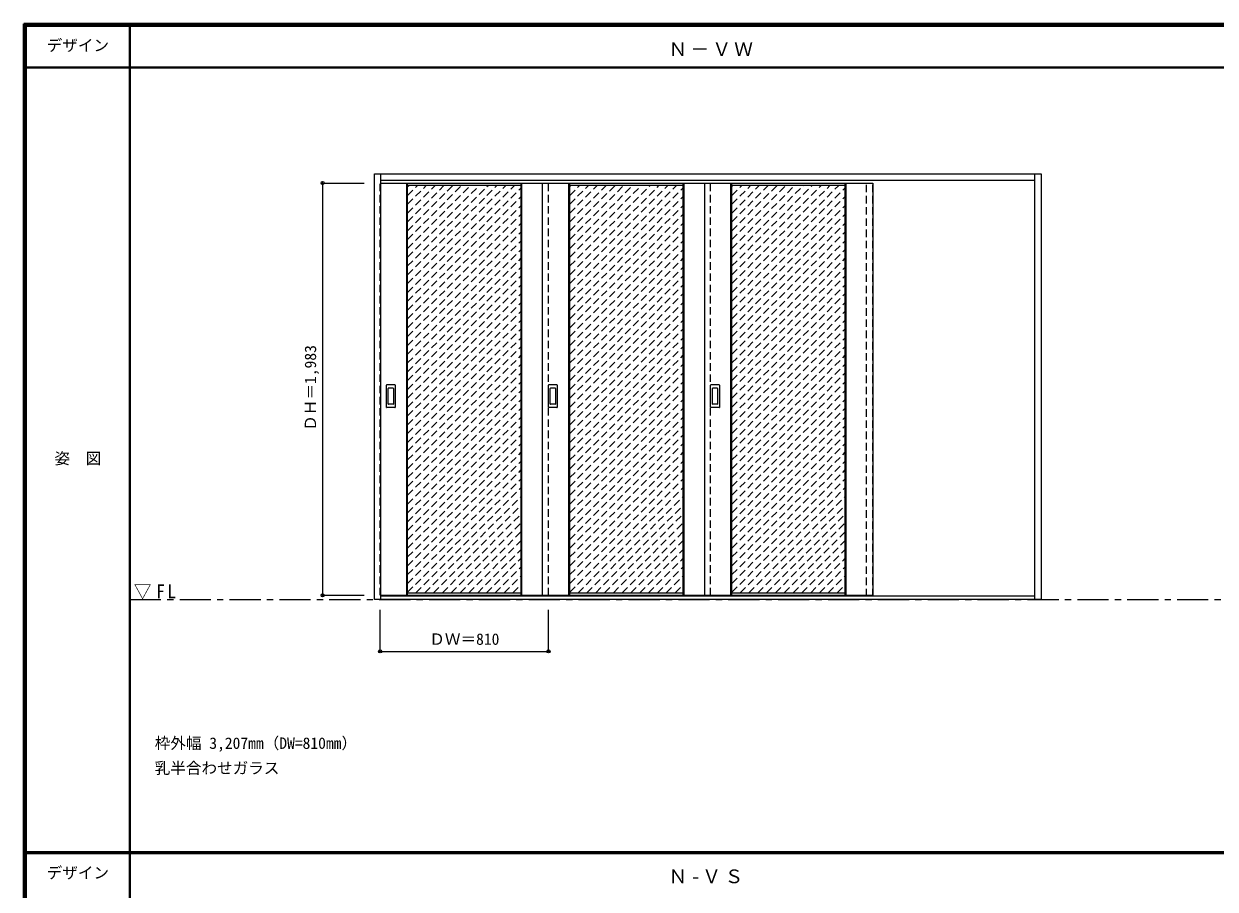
# Model space of a CAD drawing. Units: millimetres, scale not verified. Extents: x -6000 to 5700, y -4307 to 4260.
# Drawn here: x -6000 to -267, y 12 to 4175 of the extents above; entities that cross this region are included whole.
import ezdxf
from ezdxf.enums import TextEntityAlignment as Align

# ---------------------------------------------------------------- set-up
doc = ezdxf.new("R2010")
doc.units = ezdxf.units.MM
doc.header["$LTSCALE"] = 30
doc.header["$PDMODE"] = 32
doc.header["$PDSIZE"] = 15
doc.linetypes.add('CHAIN1', pattern=[8, 5, -1, 1, -1])
doc.linetypes.add('DASHED1', pattern=[1.8, 1.2, -0.6])
for name, color, linetype, lineweight in [('0-1_通り芯', 7, 'CHAIN1', 18), ('0-2_扉', 3, 'Continuous', 25), ('0-3_仕上げ', 7, 'Continuous', 18), ('0-4_枠', 3, 'Continuous', 25), ('0-6_引手', 3, 'Continuous', 25), ('0-B_寸法', 7, 'Continuous', 9), ('0-C_ハッチ', 4, 'DASHED1', 9), ('F-1_枠', 6, 'Continuous', 40)]:
    doc.layers.add(name, color=color, linetype=linetype, lineweight=lineweight)
doc.layers.add('0-A_文字', color=7, linetype='Continuous')
doc.layers.add('F-A_文字', color=7, linetype='Continuous')
doc.styles.add('ＭＳ ゴシック', font='')
doc.styles.get('ＭＳ ゴシック').set_extended_font_data('MS Gothic')

msp = doc.modelspace()

# ---------------------------------------------------------------- linework, layer by layer
at = {"layer": '0-1_通り芯'}
msp.add_line((-5490, 1406), (5690, 1406), dxfattribs=at)
at = {"layer": '0-2_扉'}
for p, q in [((-4282, 3409), (-1915, 3409)), ((-3505, 3409), (-3505, 1426)), ((-2725, 3409), (-2725, 1426)), ((-1915, 3409), (-1915, 1426)), ((-4282, 1426), (-1915, 1426))]:
    msp.add_line(p, q, dxfattribs=at)
at = {"layer": '0-2_扉', "color": 4, "linetype": 'DASHED1', "lineweight": 9}
for p, q in [((-3475, 1426), (-3475, 3409)), ((-2695, 1426), (-2695, 3409))]:
    msp.add_line(p, q, dxfattribs=at)
msp.add_lwpolyline([(-4282, 1426), (-4285, 1426), (-4285, 3409), (-4282, 3409)], dxfattribs=at)
at = {"layer": '0-3_仕上げ'}
for p, q in [((-4157, 1426), (-4157, 3409)), ((-4153, 1426), (-4153, 3409)), ((-3607, 1426), (-3607, 3409)), ((-3603, 1426), (-3603, 3409)), ((-3377, 1426), (-3377, 3409)), ((-3373, 1426), (-3373, 3409)), ((-2827, 1426), (-2827, 3409)), ((-2823, 1426), (-2823, 3409)), ((-2597, 1426), (-2597, 3409)), ((-2593, 1426), (-2593, 3409)), ((-2047, 1426), (-2047, 3409)), ((-2043, 1426), (-2043, 3409))]:
    msp.add_line(p, q, dxfattribs=at)
at = {"layer": '0-3_仕上げ', "color": 3, "lineweight": 25}
for p, q in [((-3607, 3397), (-4153, 3397)), ((-2827, 3397), (-3373, 3397)), ((-2047, 3397), (-2593, 3397)), ((-4153, 1438), (-3607, 1438)), ((-3373, 1438), (-2827, 1438)), ((-2593, 1438), (-2047, 1438))]:
    msp.add_line(p, q, dxfattribs=at)
at = {"layer": '0-4_枠'}
for p, q in [((-4312, 1406), (-4312, 3453)), ((-4312, 3453), (-1105, 3453)), ((-4282, 1406), (-4282, 3453)), ((-1135, 1406), (-1135, 3453)), ((-1105, 3453), (-1105, 1406)), ((-4282, 3423), (-1135, 3423)), ((-1105, 1406), (-4312, 1406)), ((-1135, 1421), (-4282, 1421))]:
    msp.add_line(p, q, dxfattribs=at)
at = {"layer": '0-4_枠', "color": 4, "linetype": 'DASHED1', "lineweight": 9}
for p, q in [((-1945, 1421), (-1945, 3423)), ((-1915, 1421), (-1915, 3423))]:
    msp.add_line(p, q, dxfattribs=at)
at = {"layer": '0-6_引手'}
for p, q in [((-4255, 2330), (-4255, 2437)), ((-4214.5, 2438.5), (-4253.5, 2438.5)), ((-4213, 2437), (-4213, 2330)), ((-3475, 2330), (-3475, 2437)), ((-3434.5, 2438.5), (-3473.5, 2438.5)), ((-3433, 2437), (-3433, 2330)), ((-2695, 2330), (-2695, 2437)), ((-2654.5, 2438.5), (-2693.5, 2438.5)), ((-2653, 2437), (-2653, 2330)), ((-4214.5, 2328.5), (-4253.5, 2328.5)), ((-3434.5, 2328.5), (-3473.5, 2328.5)), ((-2654.5, 2328.5), (-2693.5, 2328.5))]:
    msp.add_line(p, q, dxfattribs=at)
at = {"layer": '0-6_引手', "color": 7, "lineweight": 18}
for p, q in [((-4246.5, 2346), (-4246.5, 2421)), ((-4223, 2422.5), (-4245, 2422.5)), ((-4221.5, 2421), (-4221.5, 2346)), ((-3466.5, 2346), (-3466.5, 2421)), ((-3443, 2422.5), (-3465, 2422.5)), ((-3441.5, 2421), (-3441.5, 2346)), ((-2686.5, 2346), (-2686.5, 2421)), ((-2663, 2422.5), (-2685, 2422.5)), ((-2661.5, 2421), (-2661.5, 2346)), ((-4223, 2344.5), (-4245, 2344.5)), ((-3443, 2344.5), (-3465, 2344.5)), ((-2663, 2344.5), (-2685, 2344.5))]:
    msp.add_line(p, q, dxfattribs=at)
at = {"layer": '0-6_引手'}
for centre, start, end in [((-4253.5, 2437), 90, 180), ((-4214.5, 2437), 0, 90), ((-3473.5, 2437), 90, 180), ((-3434.5, 2437), 0, 90), ((-2693.5, 2437), 90, 180), ((-2654.5, 2437), 0, 90), ((-4253.5, 2330), 180, 270), ((-4214.5, 2330), 270, 0), ((-3473.5, 2330), 180, 270), ((-3434.5, 2330), 270, 0), ((-2693.5, 2330), 180, 270), ((-2654.5, 2330), 270, 0)]:
    msp.add_arc(centre, 1.5, start, end, dxfattribs=at)
at = {"layer": '0-6_引手', "color": 7, "lineweight": 18}
for centre, start, end in [((-4245, 2421), 90, 180), ((-4223, 2421), 0, 90), ((-3465, 2421), 90, 180), ((-3443, 2421), 0, 90), ((-2685, 2421), 90, 180), ((-2663, 2421), 0, 90), ((-4245, 2346), 180, 270), ((-4223, 2346), 270, 0), ((-3465, 2346), 180, 270), ((-3443, 2346), 270, 0), ((-2685, 2346), 180, 270), ((-2663, 2346), 270, 0)]:
    msp.add_arc(centre, 1.5, start, end, dxfattribs=at)
at = {"layer": '0-B_寸法', "color": 4}
for p, q in [((-4562, 3409), (-4362, 3409)), ((-4562, 3409), (-4562, 1426)), ((-4562, 1426), (-4362, 1426)), ((-4285, 1156), (-4285, 1356))]:
    msp.add_line(p, q, dxfattribs=at)
msp.add_lwpolyline([(-4285, 1156), (-3475, 1156), (-3475, 1356)], dxfattribs=at)
at = {"layer": '0-B_寸法'}
for p in [(-4562, 3409), (-4562, 1426), (-4285, 1156), (-3475, 1156)]:
    msp.add_point(p, dxfattribs=at)
at = {"layer": '0-C_ハッチ'}
for p, q in [((-4153, 2882.8), (-3638.8, 3397)), ((-4153, 2925.23), (-3681.23, 3397)), ((-4153, 2967.65), (-3723.65, 3397)), ((-4153, 3010.08), (-3766.08, 3397)), ((-4153, 3052.5), (-3808.5, 3397)), ((-4153, 3094.93), (-3850.93, 3397)), ((-4153, 3137.36), (-3893.36, 3397)), ((-4153, 3179.78), (-3935.78, 3397)), ((-4153, 3222.21), (-3978.21, 3397)), ((-4153, 3264.64), (-4020.64, 3397)), ((-4153, 3307.06), (-4063.06, 3397)), ((-4153, 3349.49), (-4105.49, 3397)), ((-4153, 3391.92), (-4147.92, 3397)), ((-4153, 2840.37), (-3607, 3386.37)), ((-3373, 2882.8), (-2858.8, 3397)), ((-3373, 2925.23), (-2901.23, 3397)), ((-3373, 2967.65), (-2943.65, 3397)), ((-3373, 3010.08), (-2986.08, 3397)), ((-3373, 3052.5), (-3028.5, 3397)), ((-3373, 3094.93), (-3070.93, 3397)), ((-3373, 3137.36), (-3113.36, 3397)), ((-3373, 3179.78), (-3155.78, 3397)), ((-3373, 3222.21), (-3198.21, 3397)), ((-3373, 3264.64), (-3240.64, 3397)), ((-3373, 3307.06), (-3283.06, 3397)), ((-3373, 3349.49), (-3325.49, 3397)), ((-3373, 3391.92), (-3367.92, 3397)), ((-3373, 2840.37), (-2827, 3386.37)), ((-2593, 2882.8), (-2078.8, 3397)), ((-2593, 2925.23), (-2121.23, 3397)), ((-2593, 2967.65), (-2163.65, 3397)), ((-2593, 3010.08), (-2206.08, 3397)), ((-2593, 3052.5), (-2248.5, 3397)), ((-2593, 3094.93), (-2290.93, 3397)), ((-2593, 3137.36), (-2333.36, 3397)), ((-2593, 3179.78), (-2375.78, 3397)), ((-2593, 3222.21), (-2418.21, 3397)), ((-2593, 3264.64), (-2460.64, 3397)), ((-2593, 3307.06), (-2503.06, 3397)), ((-2593, 3349.49), (-2545.49, 3397)), ((-2593, 3391.92), (-2587.92, 3397)), ((-2593, 2840.37), (-2047, 3386.37)), ((-4153, 2797.95), (-3607, 3343.95)), ((-3373, 2797.95), (-2827, 3343.95)), ((-2593, 2797.95), (-2047, 3343.95)), ((-4153, 2755.52), (-3607, 3301.52)), ((-3373, 2755.52), (-2827, 3301.52)), ((-2593, 2755.52), (-2047, 3301.52)), ((-4153, 2713.09), (-3607, 3259.09)), ((-4153, 2670.67), (-3607, 3216.67)), ((-3373, 2713.09), (-2827, 3259.09)), ((-3373, 2670.67), (-2827, 3216.67)), ((-2593, 2713.09), (-2047, 3259.09)), ((-2593, 2670.67), (-2047, 3216.67)), ((-4153, 2628.24), (-3607, 3174.24)), ((-3373, 2628.24), (-2827, 3174.24)), ((-2593, 2628.24), (-2047, 3174.24)), ((-4153, 2585.81), (-3607, 3131.81)), ((-3373, 2585.81), (-2827, 3131.81)), ((-2593, 2585.81), (-2047, 3131.81)), ((-4153, 2543.39), (-3607, 3089.39)), ((-4153, 2500.96), (-3607, 3046.96)), ((-3373, 2543.39), (-2827, 3089.39)), ((-3373, 2500.96), (-2827, 3046.96)), ((-2593, 2543.39), (-2047, 3089.39)), ((-2593, 2500.96), (-2047, 3046.96)), ((-4153, 2458.53), (-3607, 3004.53)), ((-3373, 2458.53), (-2827, 3004.53)), ((-2593, 2458.53), (-2047, 3004.53)), ((-4153, 2416.11), (-3607, 2962.11)), ((-3373, 2416.11), (-2827, 2962.11)), ((-2593, 2416.11), (-2047, 2962.11)), ((-4153, 2373.68), (-3607, 2919.68)), ((-4153, 2331.26), (-3607, 2877.26)), ((-3373, 2373.68), (-2827, 2919.68)), ((-3373, 2331.26), (-2827, 2877.26)), ((-2593, 2373.68), (-2047, 2919.68)), ((-2593, 2331.26), (-2047, 2877.26)), ((-4153, 2288.83), (-3607, 2834.83)), ((-3373, 2288.83), (-2827, 2834.83)), ((-2593, 2288.83), (-2047, 2834.83)), ((-4153, 2246.4), (-3607, 2792.4)), ((-3373, 2246.4), (-2827, 2792.4)), ((-2593, 2246.4), (-2047, 2792.4)), ((-4153, 2203.98), (-3607, 2749.98)), ((-4153, 2161.55), (-3607, 2707.55)), ((-3373, 2203.98), (-2827, 2749.98)), ((-3373, 2161.55), (-2827, 2707.55)), ((-2593, 2203.98), (-2047, 2749.98)), ((-2593, 2161.55), (-2047, 2707.55)), ((-4153, 2119.12), (-3607, 2665.12)), ((-3373, 2119.12), (-2827, 2665.12)), ((-2593, 2119.12), (-2047, 2665.12)), ((-4153, 2076.7), (-3607, 2622.7)), ((-4153, 2034.27), (-3607, 2580.27)), ((-3373, 2076.7), (-2827, 2622.7)), ((-3373, 2034.27), (-2827, 2580.27)), ((-2593, 2076.7), (-2047, 2622.7)), ((-2593, 2034.27), (-2047, 2580.27)), ((-4153, 1991.84), (-3607, 2537.84)), ((-3373, 1991.84), (-2827, 2537.84)), ((-2593, 1991.84), (-2047, 2537.84)), ((-4153, 1949.42), (-3607, 2495.42)), ((-3373, 1949.42), (-2827, 2495.42)), ((-2593, 1949.42), (-2047, 2495.42)), ((-4153, 1906.99), (-3607, 2452.99)), ((-4153, 1864.56), (-3607, 2410.56)), ((-3373, 1906.99), (-2827, 2452.99)), ((-3373, 1864.56), (-2827, 2410.56)), ((-2593, 1906.99), (-2047, 2452.99)), ((-2593, 1864.56), (-2047, 2410.56)), ((-4153, 1822.14), (-3607, 2368.14)), ((-3373, 1822.14), (-2827, 2368.14)), ((-2593, 1822.14), (-2047, 2368.14)), ((-4153, 1779.71), (-3607, 2325.71)), ((-3373, 1779.71), (-2827, 2325.71)), ((-2593, 1779.71), (-2047, 2325.71)), ((-4153, 1737.29), (-3607, 2283.29)), ((-4153, 1694.86), (-3607, 2240.86)), ((-3373, 1737.29), (-2827, 2283.29)), ((-3373, 1694.86), (-2827, 2240.86)), ((-2593, 1737.29), (-2047, 2283.29)), ((-2593, 1694.86), (-2047, 2240.86)), ((-4153, 1652.43), (-3607, 2198.43)), ((-3373, 1652.43), (-2827, 2198.43)), ((-2593, 1652.43), (-2047, 2198.43)), ((-4153, 1610.01), (-3607, 2156.01)), ((-3373, 1610.01), (-2827, 2156.01)), ((-2593, 1610.01), (-2047, 2156.01)), ((-4153, 1567.58), (-3607, 2113.58)), ((-4153, 1525.15), (-3607, 2071.15)), ((-3373, 1567.58), (-2827, 2113.58)), ((-3373, 1525.15), (-2827, 2071.15)), ((-2593, 1567.58), (-2047, 2113.58)), ((-2593, 1525.15), (-2047, 2071.15)), ((-4153, 1482.73), (-3607, 2028.73)), ((-3373, 1482.73), (-2827, 2028.73)), ((-2593, 1482.73), (-2047, 2028.73)), ((-4153, 1440.3), (-3607, 1986.3)), ((-3373, 1440.3), (-2827, 1986.3)), ((-2593, 1440.3), (-2047, 1986.3)), ((-4112.87, 1438), (-3607, 1943.87)), ((-4070.45, 1438), (-3607, 1901.45)), ((-3332.87, 1438), (-2827, 1943.87)), ((-3290.45, 1438), (-2827, 1901.45)), ((-2552.87, 1438), (-2047, 1943.87)), ((-2510.45, 1438), (-2047, 1901.45)), ((-4028.02, 1438), (-3607, 1859.02)), ((-3248.02, 1438), (-2827, 1859.02)), ((-2468.02, 1438), (-2047, 1859.02)), ((-3985.6, 1438), (-3607, 1816.6)), ((-3205.6, 1438), (-2827, 1816.6)), ((-2425.6, 1438), (-2047, 1816.6)), ((-3943.17, 1438), (-3607, 1774.17)), ((-3900.74, 1438), (-3607, 1731.74)), ((-3163.17, 1438), (-2827, 1774.17)), ((-3120.74, 1438), (-2827, 1731.74)), ((-2383.17, 1438), (-2047, 1774.17)), ((-2340.74, 1438), (-2047, 1731.74)), ((-3858.32, 1438), (-3607, 1689.32)), ((-3078.32, 1438), (-2827, 1689.32)), ((-2298.32, 1438), (-2047, 1689.32)), ((-3815.89, 1438), (-3607, 1646.89)), ((-3035.89, 1438), (-2827, 1646.89)), ((-2255.89, 1438), (-2047, 1646.89)), ((-3773.46, 1438), (-3607, 1604.46)), ((-3731.04, 1438), (-3607, 1562.04)), ((-2993.46, 1438), (-2827, 1604.46)), ((-2951.04, 1438), (-2827, 1562.04)), ((-2213.46, 1438), (-2047, 1604.46)), ((-2171.04, 1438), (-2047, 1562.04)), ((-3688.61, 1438), (-3607, 1519.61)), ((-2908.61, 1438), (-2827, 1519.61)), ((-2128.61, 1438), (-2047, 1519.61)), ((-3646.18, 1438), (-3607, 1477.18)), ((-2866.18, 1438), (-2827, 1477.18)), ((-2086.18, 1438), (-2047, 1477.18))]:
    msp.add_line(p, q, dxfattribs=at)
at = {"layer": 'F-1_枠'}
for p, q in [((-6000, 4175), (5700, 4175)), ((-6000, 4175), (-6000, -4205)), ((-6000, 4170), (5700, 4170)), ((-6000, 4165), (5700, 4165)), ((-5995, 4175), (-5995, -4205)), ((-5990, 4175), (-5990, -4205)), ((-5490, 4175), (-5490, -3790)), ((-6000, 3965), (5700, 3965)), ((-6000, 190.5), (5700, 190.5)), ((-6000, 187.5), (5700, 187.5)), ((-6000, 184.5), (5700, 184.5))]:
    msp.add_line(p, q, dxfattribs=at)

# ---------------------------------------------------------------- texts
at = {"layer": '0-A_文字', "style": 'ＭＳ ゴシック'}
for s, p in [('枠外幅 3,207mm（DW=810mm）', (-5370, 670.5)), ('乳半合わせガラス', (-5370, 550.5))]:
    msp.add_text(s, height=54.99, dxfattribs=at).set_placement(p, align=Align.BOTTOM_LEFT)
at = {"layer": '0-A_文字', "char_height": 65.98, "attachment_point": 7, "style": 'ＭＳ ゴシック'}
for s, insert in [('\\T1.17;Ｎ－ＶＷ', (-2897.5, 4020)), ('\\T1.26;\\W0.95;▽FL', (-5471.25, 1406)), ('\\T1.2;Ｎ-ＶＳ', (-2897.5, 39.5))]:
    msp.add_mtext(s, dxfattribs=dict(at, insert=insert))
at = {"layer": '0-B_寸法', "style": 'ＭＳ ゴシック'}
msp.add_text('ＤＨ＝1,983', height=54.99, rotation=90, dxfattribs=at).set_placement((-4577, 2217.25), align=Align.BOTTOM_LEFT)
msp.add_text('ＤＷ＝810', height=54.99, dxfattribs=at).set_placement((-4048.75, 1171), align=Align.BOTTOM_LEFT)
at = {"layer": 'F-A_文字', "style": 'ＭＳ ゴシック'}
for s, p in [('デザイン', (-5890, 4027.5)), ('姿\u3000図', (-5852.5, 2040.25)), ('デザイン', (-5890, 47))]:
    msp.add_text(s, height=54.99, dxfattribs=at).set_placement(p, align=Align.BOTTOM_LEFT)

doc.saveas('drawing.dxf')
